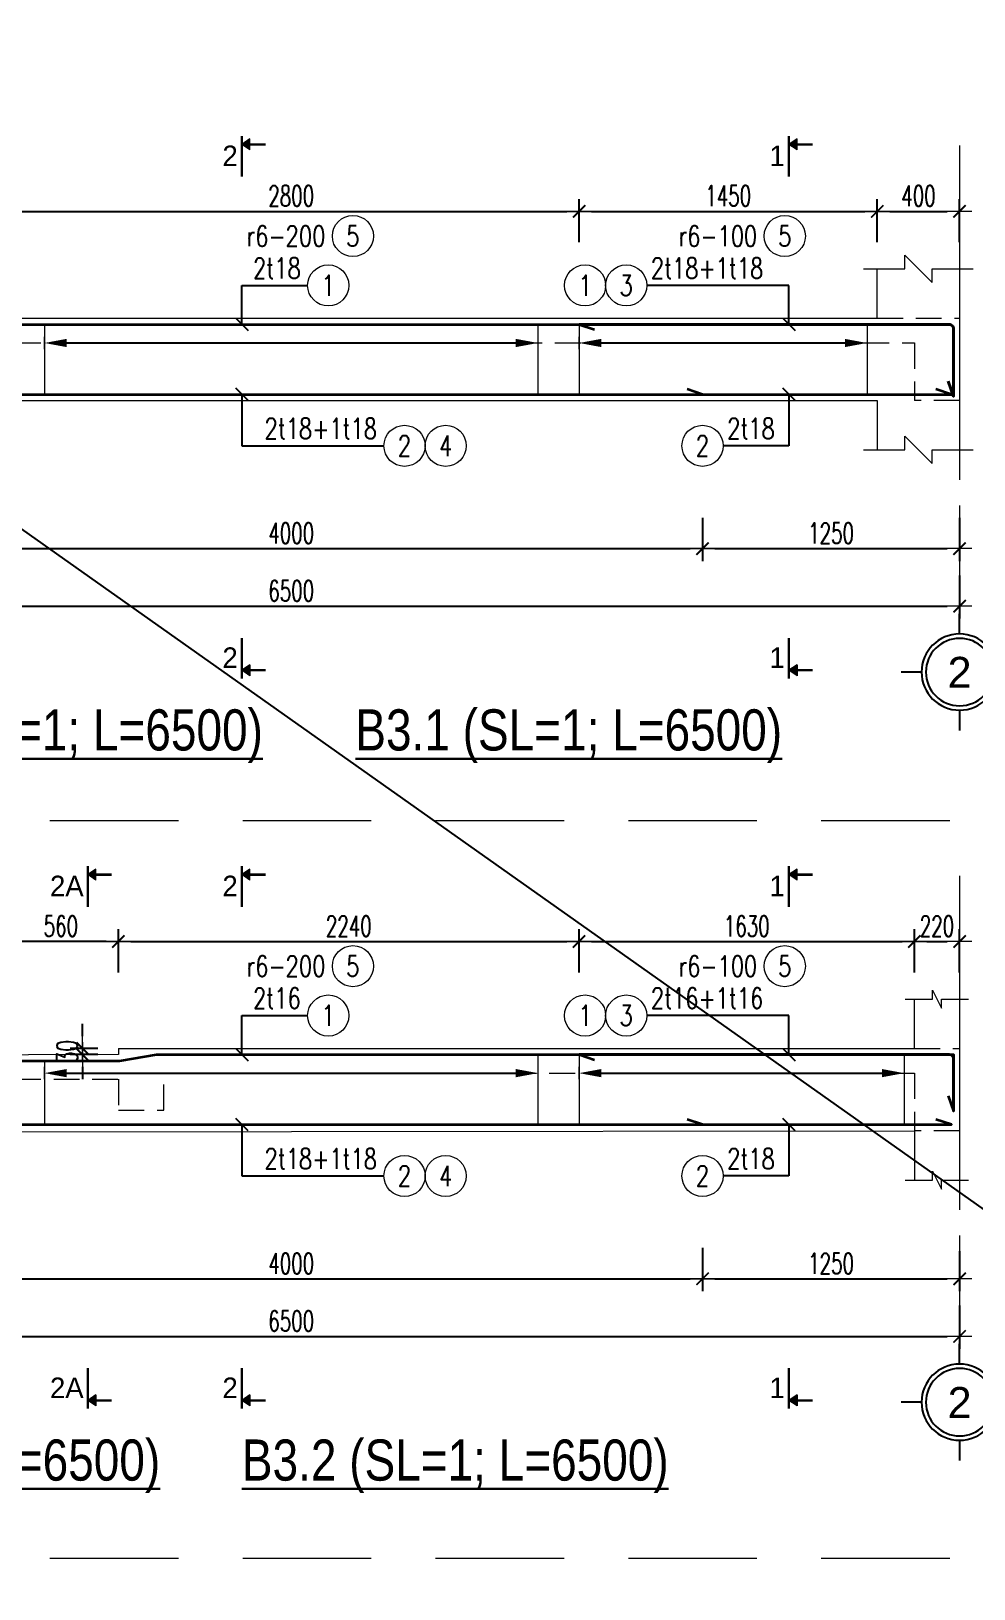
# Model space of a CAD drawing. Header units: millimetres. Extents: x -529861 to -223882, y -171969 to 61504.
# Drawn here: x -469124 to -464540, y -89836 to -82263 of the extents above; entities that cross this region are included whole.
import ezdxf
from ezdxf.enums import TextEntityAlignment as Align

# ---------------------------------------------------------------- set-up
doc = ezdxf.new("R2010")
doc.units = ezdxf.units.MM
doc.header["$LTSCALE"] = 5000
doc.linetypes.add('CENTER', pattern=[2, 1.25, -0.25, 0.25, -0.25])
doc.linetypes.add('HIDDEN', pattern=[0.375, 0.25, -0.125])
doc.layers.get('Defpoints').update_dxf_attribs({"color": 143})
for name, color, linetype, lineweight in [('dim', 8, 'Continuous', 18), ('kata_dim', 8, 'Continuous', 15), ('kata_grid', 8, 'CENTER', 5), ('kata_net khuat', 9, 'HIDDEN', 5), ('kata_net manh', 8, 'Continuous', 5), ('kata_net thay', 4, 'Continuous', 20), ('kata_text', 7, 'Continuous', 30), ('kata_thep chu', 1, 'Continuous', 35), ('kata_thep dai', 220, 'Continuous', 20)]:
    doc.layers.add(name, color=color, linetype=linetype, lineweight=lineweight)
doc.layers.add('KCS_Plotter', color=11, linetype='Continuous', plot=False)
doc.layers.add('text', color=255, linetype='Continuous')
doc.styles.add('AVANH', font='')
doc.styles.add('General text 1', font='')
doc.styles.add('kata_text', font='arial.ttf', dxfattribs={"width": 0.8})
doc.styles.add('vnsimpli', font='vnsimli.shx', dxfattribs={"width": 0.65})
doc.styles.get('AVANH').set_extended_font_data('.VnArialH')
doc.styles.get('General text 1').set_extended_font_data('.VnAvantH')
doc.dimstyles.new('kata_dim_40', dxfattribs={"dimscale": 40, "dimtxt": 2.5, "dimasz": 1.5, "dimexe": 1.5, "dimexo": 2.5, "dimtad": 1, "dimdec": 0, "dimzin": 0, "dimdsep": 46, "dimtxsty": 'vnsimpli', "dimblk": 'kata_block_ArchTick', "dimcen": 0.09, "dimdle": 1.2, "dimclrd": 8, "dimclre": 8, "dimclrt": 3, "dimadec": 0, "dimazin": 0, "dimtfac": 1, "dimtdec": 0, "dimtix": 1, "dimtofl": 0, "dimtmove": 0, "dimatfit": 3, "dimfxl": 3.75, "dimfxlon": 1, "dimtolj": 1, "dimtzin": 0, "dimarcsym": 0})
doc.dimstyles.new('kata_rai_thep', dxfattribs={"dimtxt": 2, "dimasz": 1, "dimexe": 0, "dimexo": 0, "dimtad": 1, "dimdec": 0, "dimzin": 12, "dimdsep": 46, "dimtxsty": 'kata_text', "dimblk": 'kata_block_RUNTIC', "dimcen": 0, "dimse1": 1, "dimse2": 1, "dimclrd": 6, "dimclre": 6, "dimclrt": 7, "dimadec": 0, "dimazin": 3, "dimtfac": 1, "dimtdec": 0, "dimtmove": 2, "dimatfit": 3, "dimldrblk": 'kata_block_LEADERTIC', "dimfxl": 1, "dimtolj": 1, "dimtzin": 0, "dimlwd": -1, "dimlwe": -1, "dimarcsym": 0})

# ---------------------------------------------------------------- blocks, each defined once
blk = doc.blocks.new('kata_block_TD')
at = {"color": 6, "linetype": 'ByBlock', "lineweight": -2, "style": 'kata_text', "width": 0.8}
blk.add_attdef('SECTDET2', text='', height=5, dxfattribs=at).set_placement((0, 7.97), align=Align.CENTER)
at = {"color": 0, "linetype": 'ByBlock', "lineweight": -2, "style": 'kata_text', "width": 0.8}
blk.add_attdef('SECTDET1', text='', height=5, dxfattribs=at).set_placement((0, 1.47), align=Align.CENTER)
blk = doc.blocks.new('kata_block_ArchTick')
at = {"color": 8}
blk.add_line((1, 0), (-1, 0), dxfattribs=at)
at = {"color": 8, "const_width": 0.15}
blk.add_lwpolyline([(-0.5, -0.5), (0.5, 0.5)], dxfattribs=at)
blk = doc.blocks.new('*D72')
at = {"layer": 'Defpoints', "color": 0, "linetype": 'ByBlock', "ltscale": 1500, "transparency": 16777216}
for p in [(-464609.5, -83138.9), (-465009.5, -83658.9), (-464609.5, -83658.9)]:
    blk.add_point(p, dxfattribs=at)
at = {"layer": 'kata_dim', "color": 8, "linetype": 'ByBlock', "lineweight": -2, "ltscale": 1500, "transparency": 16777216}
for p, q in [((-465009.5, -83288.9), (-465009.5, -83078.9)), ((-464609.5, -83288.9), (-464609.5, -83078.9)), ((-464949.5, -83138.9), (-464669.5, -83138.9))]:
    blk.add_line(p, q, dxfattribs=at)
at = {"layer": 'kata_dim', "color": 8, "linetype": 'ByBlock', "lineweight": -2, "ltscale": 1500, "transparency": 16777216, "xscale": 60, "yscale": 60, "zscale": 60, "rotation": 180}
blk.add_blockref('kata_block_ArchTick', (-465009.5, -83138.9), dxfattribs=at)
at = {"layer": 'kata_dim', "color": 8, "linetype": 'ByBlock', "lineweight": -2, "ltscale": 1500, "transparency": 16777216, "xscale": 60, "yscale": 60, "zscale": 60}
blk.add_blockref('kata_block_ArchTick', (-464609.5, -83138.9), dxfattribs=at)
at = {"layer": 'kata_dim', "color": 3, "linetype": 'ByBlock', "ltscale": 1500, "transparency": 16777216, "insert": (-464809.5, -83063.9), "char_height": 100, "attachment_point": 5, "style": 'vnsimpli'}
blk.add_mtext('\\A1;400', dxfattribs=at)
blk = doc.blocks.new('*D74')
at = {"layer": 'Defpoints', "color": 0, "linetype": 'ByBlock', "ltscale": 1500, "transparency": 16777216}
for p in [(-466459.5, -83138.9), (-469259.5, -83658.9), (-466459.5, -83658.9)]:
    blk.add_point(p, dxfattribs=at)
at = {"layer": 'kata_dim', "color": 8, "linetype": 'ByBlock', "lineweight": -2, "ltscale": 1500, "transparency": 16777216}
for p, q in [((-469259.5, -83288.9), (-469259.5, -83078.9)), ((-466459.5, -83288.9), (-466459.5, -83078.9)), ((-469199.5, -83138.9), (-466519.5, -83138.9))]:
    blk.add_line(p, q, dxfattribs=at)
at = {"layer": 'kata_dim', "color": 8, "linetype": 'ByBlock', "lineweight": -2, "ltscale": 1500, "transparency": 16777216, "xscale": 60, "yscale": 60, "zscale": 60, "rotation": 180}
blk.add_blockref('kata_block_ArchTick', (-469259.5, -83138.9), dxfattribs=at)
at = {"layer": 'kata_dim', "color": 8, "linetype": 'ByBlock', "lineweight": -2, "ltscale": 1500, "transparency": 16777216, "xscale": 60, "yscale": 60, "zscale": 60}
blk.add_blockref('kata_block_ArchTick', (-466459.5, -83138.9), dxfattribs=at)
at = {"layer": 'kata_dim', "color": 3, "linetype": 'ByBlock', "ltscale": 1500, "transparency": 16777216, "insert": (-467859.5, -83063.9), "char_height": 100, "attachment_point": 5, "style": 'vnsimpli'}
blk.add_mtext('\\A1;2800', dxfattribs=at)
blk = doc.blocks.new('*D75')
at = {"layer": 'Defpoints', "color": 0, "linetype": 'ByBlock', "ltscale": 1500, "transparency": 16777216}
for p in [(-465009.5, -83138.9), (-466459.5, -83658.9), (-465009.5, -83658.9)]:
    blk.add_point(p, dxfattribs=at)
at = {"layer": 'kata_dim', "color": 8, "linetype": 'ByBlock', "lineweight": -2, "ltscale": 1500, "transparency": 16777216}
for p, q in [((-466459.5, -83288.9), (-466459.5, -83078.9)), ((-465009.5, -83288.9), (-465009.5, -83078.9)), ((-466399.5, -83138.9), (-465069.5, -83138.9))]:
    blk.add_line(p, q, dxfattribs=at)
at = {"layer": 'kata_dim', "color": 8, "linetype": 'ByBlock', "lineweight": -2, "ltscale": 1500, "transparency": 16777216, "xscale": 60, "yscale": 60, "zscale": 60, "rotation": 180}
blk.add_blockref('kata_block_ArchTick', (-466459.5, -83138.9), dxfattribs=at)
at = {"layer": 'kata_dim', "color": 8, "linetype": 'ByBlock', "lineweight": -2, "ltscale": 1500, "transparency": 16777216, "xscale": 60, "yscale": 60, "zscale": 60}
blk.add_blockref('kata_block_ArchTick', (-465009.5, -83138.9), dxfattribs=at)
at = {"layer": 'kata_dim', "color": 3, "linetype": 'ByBlock', "ltscale": 1500, "transparency": 16777216, "insert": (-465734.5, -83063.9), "char_height": 100, "attachment_point": 5, "style": 'vnsimpli'}
blk.add_mtext('\\A1;1450', dxfattribs=at)
blk = doc.blocks.new('*D77')
at = {"layer": 'Defpoints', "color": 0, "linetype": 'ByBlock', "ltscale": 1500, "transparency": 16777216}
for p in [(-471109.5, -84058.9), (-464609.5, -84058.9), (-464609.5, -85058.9)]:
    blk.add_point(p, dxfattribs=at)
at = {"layer": 'kata_dim', "color": 8, "linetype": 'ByBlock', "lineweight": -2, "ltscale": 1500, "transparency": 16777216}
for p, q in [((-471109.5, -84908.9), (-471109.5, -85118.9)), ((-464609.5, -84908.9), (-464609.5, -85118.9)), ((-471049.5, -85058.9), (-464669.5, -85058.9))]:
    blk.add_line(p, q, dxfattribs=at)
at = {"layer": 'kata_dim', "color": 8, "linetype": 'ByBlock', "lineweight": -2, "ltscale": 1500, "transparency": 16777216, "xscale": 60, "yscale": 60, "zscale": 60, "rotation": 180}
blk.add_blockref('kata_block_ArchTick', (-471109.5, -85058.9), dxfattribs=at)
at = {"layer": 'kata_dim', "color": 8, "linetype": 'ByBlock', "lineweight": -2, "ltscale": 1500, "transparency": 16777216, "xscale": 60, "yscale": 60, "zscale": 60}
blk.add_blockref('kata_block_ArchTick', (-464609.5, -85058.9), dxfattribs=at)
at = {"layer": 'kata_dim', "color": 3, "linetype": 'ByBlock', "ltscale": 1500, "transparency": 16777216, "insert": (-467859.5, -84983.9), "char_height": 100, "attachment_point": 5, "style": 'vnsimpli'}
blk.add_mtext('\\A1;6500', dxfattribs=at)
blk = doc.blocks.new('*D79')
at = {"layer": 'Defpoints', "color": 0, "linetype": 'ByBlock', "ltscale": 1500, "transparency": 16777216}
for p in [(-469859.5, -84058.9), (-465859.5, -84058.9), (-465859.5, -84778.9)]:
    blk.add_point(p, dxfattribs=at)
at = {"layer": 'kata_dim', "color": 8, "linetype": 'ByBlock', "lineweight": -2, "ltscale": 1500, "transparency": 16777216}
for p, q in [((-469859.5, -84628.9), (-469859.5, -84838.9)), ((-465859.5, -84628.9), (-465859.5, -84838.9)), ((-469799.5, -84778.9), (-465919.5, -84778.9))]:
    blk.add_line(p, q, dxfattribs=at)
at = {"layer": 'kata_dim', "color": 8, "linetype": 'ByBlock', "lineweight": -2, "ltscale": 1500, "transparency": 16777216, "xscale": 60, "yscale": 60, "zscale": 60, "rotation": 180}
blk.add_blockref('kata_block_ArchTick', (-469859.5, -84778.9), dxfattribs=at)
at = {"layer": 'kata_dim', "color": 8, "linetype": 'ByBlock', "lineweight": -2, "ltscale": 1500, "transparency": 16777216, "xscale": 60, "yscale": 60, "zscale": 60}
blk.add_blockref('kata_block_ArchTick', (-465859.5, -84778.9), dxfattribs=at)
at = {"layer": 'kata_dim', "color": 3, "linetype": 'ByBlock', "ltscale": 1500, "transparency": 16777216, "insert": (-467859.5, -84703.9), "char_height": 100, "attachment_point": 5, "style": 'vnsimpli'}
blk.add_mtext('\\A1;4000', dxfattribs=at)
blk = doc.blocks.new('*D80')
at = {"layer": 'Defpoints', "color": 0, "linetype": 'ByBlock', "ltscale": 1500, "transparency": 16777216}
for p in [(-465859.5, -84058.9), (-464609.5, -84125.1), (-464609.5, -84778.9)]:
    blk.add_point(p, dxfattribs=at)
at = {"layer": 'kata_dim', "color": 8, "linetype": 'ByBlock', "lineweight": -2, "ltscale": 1500, "transparency": 16777216}
for p, q in [((-465859.5, -84628.9), (-465859.5, -84838.9)), ((-464609.5, -84628.9), (-464609.5, -84838.9)), ((-465799.5, -84778.9), (-464669.5, -84778.9))]:
    blk.add_line(p, q, dxfattribs=at)
at = {"layer": 'kata_dim', "color": 8, "linetype": 'ByBlock', "lineweight": -2, "ltscale": 1500, "transparency": 16777216, "xscale": 60, "yscale": 60, "zscale": 60, "rotation": 180}
blk.add_blockref('kata_block_ArchTick', (-465859.5, -84778.9), dxfattribs=at)
at = {"layer": 'kata_dim', "color": 8, "linetype": 'ByBlock', "lineweight": -2, "ltscale": 1500, "transparency": 16777216, "xscale": 60, "yscale": 60, "zscale": 60}
blk.add_blockref('kata_block_ArchTick', (-464609.5, -84778.9), dxfattribs=at)
at = {"layer": 'kata_dim', "color": 3, "linetype": 'ByBlock', "ltscale": 1500, "transparency": 16777216, "insert": (-465234.5, -84703.9), "char_height": 100, "attachment_point": 5, "style": 'vnsimpli'}
blk.add_mtext('\\A1;1250', dxfattribs=at)
blk = doc.blocks.new('kata_block_GRID')
at = {"layer": 'dim', "color": 250, "linetype": 'Continuous', "lineweight": -3}
for p, q in [((0, 4.62), (0, 7.08)), ((-4.63, 0), (-7.09, 0)), ((4.63, 0), (7.09, 0)), ((0, -4.63), (0, -7.09))]:
    blk.add_line(p, q, dxfattribs=at)
at = {"layer": 'dim', "color": 250, "linetype": 'Continuous', "lineweight": -3, "extrusion": (0, 0, -1)}
blk.add_ellipse((0, 0), major_axis=(-4.63, 0), ratio=1, start_param=3.141414, end_param=9.424599, dxfattribs=at)
at = {"layer": 'dim', "color": 9, "linetype": 'Continuous', "lineweight": -3, "extrusion": (0, 0, -1)}
blk.add_ellipse((0, 0), major_axis=(-4.1, 0), ratio=1, start_param=3.140844, end_param=9.424029, dxfattribs=at)
at = {"layer": 'text', "color": 33, "style": 'AVANH'}
blk.add_attdef('GRID', text='', height=3.75, dxfattribs=at).set_placement((0, 0), align=Align.MIDDLE)
blk = doc.blocks.new('kata_block_RUNTIC')
at = {"layer": 'kata_dim', "color": 6}
blk.add_line((0, 0.75), (0, -0.75), dxfattribs=at)
blk.add_lwpolyline([(0, 0, 0, 1, 0), (-2.7, 0, 1, 1, 0)], format="xyseb", dxfattribs=at)
blk = doc.blocks.new('*D82')
at = {"layer": 'Defpoints', "color": 6, "linetype": 'ByBlock', "ltscale": 1500, "transparency": 16777216}
blk.add_line((-469019.5, -83778.9), (-466699.5, -83778.9), dxfattribs=at)
at = {"layer": 'Defpoints', "color": 0, "linetype": 'ByBlock', "ltscale": 1500, "transparency": 16777216}
for p in [(-469059.5, -83778.9), (-466659.5, -83778.9), (-466659.5, -83778.9)]:
    blk.add_point(p, dxfattribs=at)
at = {"layer": 'Defpoints', "color": 6, "linetype": 'ByBlock', "ltscale": 1500, "transparency": 16777216, "xscale": 40, "yscale": 40, "zscale": 40, "rotation": 180}
blk.add_blockref('kata_block_RUNTIC', (-469059.5, -83778.9), dxfattribs=at)
at = {"layer": 'Defpoints', "color": 6, "linetype": 'ByBlock', "ltscale": 1500, "transparency": 16777216, "xscale": 40, "yscale": 40, "zscale": 40}
blk.add_blockref('kata_block_RUNTIC', (-466659.5, -83778.9), dxfattribs=at)
blk = doc.blocks.new('kata_block_LEADERTIC')
at = {"layer": 'kata_dim', "color": 6}
blk.add_lwpolyline([(0, 0, 0, 1, 0), (-2.7, 0, 1, 1, 0)], format="xyseb", dxfattribs=at)
blk = doc.blocks.new('*D83')
at = {"layer": 'Defpoints', "color": 6, "linetype": 'ByBlock', "ltscale": 1500, "transparency": 16777216}
blk.add_line((-466419.5, -83778.9), (-465099.5, -83778.9), dxfattribs=at)
at = {"layer": 'Defpoints', "color": 0, "linetype": 'ByBlock', "ltscale": 1500, "transparency": 16777216}
for p in [(-466459.5, -83778.9), (-465059.5, -83778.9), (-465059.5, -83778.9)]:
    blk.add_point(p, dxfattribs=at)
at = {"layer": 'Defpoints', "color": 6, "linetype": 'ByBlock', "ltscale": 1500, "transparency": 16777216, "xscale": 40, "yscale": 40, "zscale": 40, "rotation": 180}
blk.add_blockref('kata_block_RUNTIC', (-466459.5, -83778.9), dxfattribs=at)
at = {"layer": 'Defpoints', "color": 6, "linetype": 'ByBlock', "ltscale": 1500, "transparency": 16777216, "xscale": 40, "yscale": 40, "zscale": 40}
blk.add_blockref('kata_block_RUNTIC', (-465059.5, -83778.9), dxfattribs=at)
blk = doc.blocks.new('*U54')
blk.add_circle((2.5, 0), 2.5)
at = {"layer": 'kata_text', "color": 3, "style": 'vnsimpli', "width": 0.75}
blk.add_attdef('DK2', text='', height=2.5, dxfattribs=at).set_placement((-0.85, 0.85), align=Align.RIGHT)
at = {"layer": 'kata_text', "color": 7, "style": 'vnsimpli', "width": 0.75}
blk.add_attdef('SH3', text='', height=2.5, dxfattribs=at).set_placement((2.5, 0), align=Align.MIDDLE)
blk = doc.blocks.new('*U84')
for centre in [(2.5, 0), (7.5, 0)]:
    blk.add_circle(centre, 2.5)
at = {"layer": 'kata_text', "color": 3, "style": 'vnsimpli', "width": 0.75}
blk.add_attdef('DK2', text='', height=2.5, dxfattribs=at).set_placement((-0.85, 0.85), align=Align.RIGHT)
at = {"layer": 'kata_text', "color": 7, "style": 'vnsimpli', "width": 0.75}
for tag, p in [('SH3', (2.5, 0)), ('SH4', (7.5, 0))]:
    blk.add_attdef(tag, text='', height=2.5, dxfattribs=at).set_placement(p, align=Align.MIDDLE)
blk = doc.blocks.new('*U87')
blk.add_circle((2.5, 0), 2.5)
at = {"layer": 'kata_text', "color": 3, "style": 'vnsimpli', "width": 0.75}
blk.add_attdef('DKKC2', text='', height=2.5, dxfattribs=at).set_placement((-0.85, -1.25), align=Align.RIGHT)
at = {"layer": 'kata_text', "color": 7, "style": 'vnsimpli', "width": 0.75}
blk.add_attdef('SH3', text='', height=2.5, dxfattribs=at).set_placement((2.5, 0), align=Align.MIDDLE)
blk = doc.blocks.new('kata_block_SECBAL')
blk.add_hatch(color=2).paths.add_polyline_path([(0.99, 3.81), (0, 3.13), (0.99, 2.46)])
at = {"color": 2}
for p, q in [((0.99, 3.81), (0, 3.13)), ((0.99, 2.46), (0.99, 3.81)), ((0.99, 2.46), (0, 3.13))]:
    blk.add_line(p, q, dxfattribs=at)
at = {"color": 2, "const_width": 0.3}
for points in [[(0, -0.8), (0, 4.16)], [(0.99, 3.13), (2.89, 3.13)]]:
    blk.add_lwpolyline(points, dxfattribs=at)
at = {"color": 2, "linetype": 'ByBlock', "lineweight": -2, "style": 'General text 1'}
blk.add_attdef('DETAIL', text='', height=2.5, dxfattribs=at).set_placement((-0.5, 1.75), align=Align.MIDDLE_RIGHT)
blk = doc.blocks.new('*U88')
blk.add_hatch(color=2).paths.add_polyline_path([(0.99, -0.45), (0, 0.22), (0.99, 0.9)])
at = {"color": 2}
for p, q in [((0.99, 0.9), (0, 0.22)), ((0.99, -0.45), (0, 0.22)), ((0.99, 0.9), (0.99, -0.45))]:
    blk.add_line(p, q, dxfattribs=at)
at = {"color": 2, "const_width": 0.3}
for points in [[(0, 4.16), (0, -0.8)], [(0.99, 0.22), (2.89, 0.22)]]:
    blk.add_lwpolyline(points, dxfattribs=at)
at = {"color": 2, "linetype": 'ByBlock', "lineweight": -2, "style": 'General text 1'}
blk.add_attdef('DETAIL', text='', height=2.5, dxfattribs=at).set_placement((-0.5, 1.75), align=Align.MIDDLE_RIGHT)
blk = doc.blocks.new('*U66')
for centre in [(-7.5, 0), (-2.5, 0)]:
    blk.add_circle(centre, 2.5)
at = {"layer": 'kata_text', "color": 3, "style": 'vnsimpli', "width": 0.75}
blk.add_attdef('DK1', (0.5, 0.85), '', height=2.5, dxfattribs=at)
at = {"layer": 'kata_text', "color": 7, "style": 'vnsimpli', "width": 0.75}
for tag, p in [('SH1', (-7.5, 0)), ('SH2', (-2.5, 0))]:
    blk.add_attdef(tag, text='', height=2.5, dxfattribs=at).set_placement(p, align=Align.MIDDLE)
blk = doc.blocks.new('*U68')
blk.add_circle((-2.5, 0), 2.5)
at = {"layer": 'kata_text', "color": 3, "style": 'vnsimpli', "width": 0.75}
blk.add_attdef('DK1', (0.5, 0.85), '', height=2.5, dxfattribs=at)
at = {"layer": 'kata_text', "color": 7, "style": 'vnsimpli', "width": 0.75}
blk.add_attdef('SH2', text='', height=2.5, dxfattribs=at).set_placement((-2.5, 0), align=Align.MIDDLE)
blk = doc.blocks.new('*D92')
at = {"layer": 'Defpoints', "color": 0, "linetype": 'ByBlock', "ltscale": 1500, "transparency": 16777216}
for p in [(-464609.5, -86688.9), (-464829.5, -87208.9), (-464609.5, -87208.9)]:
    blk.add_point(p, dxfattribs=at)
at = {"layer": 'kata_dim', "color": 8, "linetype": 'ByBlock', "lineweight": -2, "ltscale": 1500, "transparency": 16777216}
for p, q in [((-464829.5, -86838.9), (-464829.5, -86628.9)), ((-464609.5, -86838.9), (-464609.5, -86628.9)), ((-464769.5, -86688.9), (-464669.5, -86688.9))]:
    blk.add_line(p, q, dxfattribs=at)
at = {"layer": 'kata_dim', "color": 8, "linetype": 'ByBlock', "lineweight": -2, "ltscale": 1500, "transparency": 16777216, "xscale": 60, "yscale": 60, "zscale": 60, "rotation": 180}
blk.add_blockref('kata_block_ArchTick', (-464829.5, -86688.9), dxfattribs=at)
at = {"layer": 'kata_dim', "color": 8, "linetype": 'ByBlock', "lineweight": -2, "ltscale": 1500, "transparency": 16777216, "xscale": 60, "yscale": 60, "zscale": 60}
blk.add_blockref('kata_block_ArchTick', (-464609.5, -86688.9), dxfattribs=at)
at = {"layer": 'kata_dim', "color": 3, "linetype": 'ByBlock', "ltscale": 1500, "transparency": 16777216, "insert": (-464719.5, -86613.9), "char_height": 100, "attachment_point": 5, "style": 'vnsimpli'}
blk.add_mtext('\\A1;220', dxfattribs=at)
blk = doc.blocks.new('*D94')
at = {"layer": 'Defpoints', "color": 0, "linetype": 'ByBlock', "ltscale": 1500, "transparency": 16777216}
for p in [(-466459.5, -86688.9), (-468699.5, -87208.9), (-466459.5, -87208.9)]:
    blk.add_point(p, dxfattribs=at)
at = {"layer": 'kata_dim', "color": 8, "linetype": 'ByBlock', "lineweight": -2, "ltscale": 1500, "transparency": 16777216}
for p, q in [((-468699.5, -86838.9), (-468699.5, -86628.9)), ((-466459.5, -86838.9), (-466459.5, -86628.9)), ((-468639.5, -86688.9), (-466519.5, -86688.9))]:
    blk.add_line(p, q, dxfattribs=at)
at = {"layer": 'kata_dim', "color": 8, "linetype": 'ByBlock', "lineweight": -2, "ltscale": 1500, "transparency": 16777216, "xscale": 60, "yscale": 60, "zscale": 60, "rotation": 180}
blk.add_blockref('kata_block_ArchTick', (-468699.5, -86688.9), dxfattribs=at)
at = {"layer": 'kata_dim', "color": 8, "linetype": 'ByBlock', "lineweight": -2, "ltscale": 1500, "transparency": 16777216, "xscale": 60, "yscale": 60, "zscale": 60}
blk.add_blockref('kata_block_ArchTick', (-466459.5, -86688.9), dxfattribs=at)
at = {"layer": 'kata_dim', "color": 3, "linetype": 'ByBlock', "ltscale": 1500, "transparency": 16777216, "insert": (-467579.5, -86613.9), "char_height": 100, "attachment_point": 5, "style": 'vnsimpli'}
blk.add_mtext('\\A1;2240', dxfattribs=at)
blk = doc.blocks.new('*D95')
at = {"layer": 'Defpoints', "color": 0, "linetype": 'ByBlock', "ltscale": 1500, "transparency": 16777216}
for p in [(-464829.5, -86688.9), (-466459.5, -87208.9), (-464829.5, -87208.9)]:
    blk.add_point(p, dxfattribs=at)
at = {"layer": 'kata_dim', "color": 8, "linetype": 'ByBlock', "lineweight": -2, "ltscale": 1500, "transparency": 16777216}
for p, q in [((-466459.5, -86838.9), (-466459.5, -86628.9)), ((-464829.5, -86838.9), (-464829.5, -86628.9)), ((-466399.5, -86688.9), (-464889.5, -86688.9))]:
    blk.add_line(p, q, dxfattribs=at)
at = {"layer": 'kata_dim', "color": 8, "linetype": 'ByBlock', "lineweight": -2, "ltscale": 1500, "transparency": 16777216, "xscale": 60, "yscale": 60, "zscale": 60, "rotation": 180}
blk.add_blockref('kata_block_ArchTick', (-466459.5, -86688.9), dxfattribs=at)
at = {"layer": 'kata_dim', "color": 8, "linetype": 'ByBlock', "lineweight": -2, "ltscale": 1500, "transparency": 16777216, "xscale": 60, "yscale": 60, "zscale": 60}
blk.add_blockref('kata_block_ArchTick', (-464829.5, -86688.9), dxfattribs=at)
at = {"layer": 'kata_dim', "color": 3, "linetype": 'ByBlock', "ltscale": 1500, "transparency": 16777216, "insert": (-465644.5, -86613.9), "char_height": 100, "attachment_point": 5, "style": 'vnsimpli'}
blk.add_mtext('\\A1;1630', dxfattribs=at)
blk = doc.blocks.new('*D96')
at = {"layer": 'Defpoints', "color": 0, "linetype": 'ByBlock', "ltscale": 1500, "transparency": 16777216}
for p in [(-464548.2, -87208.9), (-464548.2, -87608.9), (-464245.3, -87608.9)]:
    blk.add_point(p, dxfattribs=at)
at = {"layer": 'kata_dim', "color": 8, "linetype": 'ByBlock', "lineweight": -2, "ltscale": 1500, "transparency": 16777216}
for p, q in [((-464395.3, -87208.9), (-464185.3, -87208.9)), ((-464245.3, -87268.9), (-464245.3, -87548.9)), ((-464395.3, -87608.9), (-464185.3, -87608.9))]:
    blk.add_line(p, q, dxfattribs=at)
at = {"layer": 'kata_dim', "color": 8, "linetype": 'ByBlock', "lineweight": -2, "ltscale": 1500, "transparency": 16777216, "xscale": 60, "yscale": 60, "zscale": 60}
for p, rotation in [((-464245.3, -87208.9), 90), ((-464245.3, -87608.9), 270)]:
    blk.add_blockref('kata_block_ArchTick', p, dxfattribs=dict(at, rotation=rotation))
at = {"layer": 'kata_dim', "color": 3, "linetype": 'ByBlock', "ltscale": 1500, "transparency": 16777216, "insert": (-464320.3, -87408.9), "char_height": 100, "attachment_point": 5, "rotation": 90, "style": 'vnsimpli'}
blk.add_mtext('\\A1;400', dxfattribs=at)
blk = doc.blocks.new('*D97')
at = {"layer": 'Defpoints', "color": 0, "linetype": 'ByBlock', "ltscale": 1500, "transparency": 16777216}
for p in [(-471109.5, -87608.9), (-464609.5, -87608.9), (-464609.5, -88608.9)]:
    blk.add_point(p, dxfattribs=at)
at = {"layer": 'kata_dim', "color": 8, "linetype": 'ByBlock', "lineweight": -2, "ltscale": 1500, "transparency": 16777216}
for p, q in [((-471109.5, -88458.9), (-471109.5, -88668.9)), ((-464609.5, -88458.9), (-464609.5, -88668.9)), ((-471049.5, -88608.9), (-464669.5, -88608.9))]:
    blk.add_line(p, q, dxfattribs=at)
at = {"layer": 'kata_dim', "color": 8, "linetype": 'ByBlock', "lineweight": -2, "ltscale": 1500, "transparency": 16777216, "xscale": 60, "yscale": 60, "zscale": 60, "rotation": 180}
blk.add_blockref('kata_block_ArchTick', (-471109.5, -88608.9), dxfattribs=at)
at = {"layer": 'kata_dim', "color": 8, "linetype": 'ByBlock', "lineweight": -2, "ltscale": 1500, "transparency": 16777216, "xscale": 60, "yscale": 60, "zscale": 60}
blk.add_blockref('kata_block_ArchTick', (-464609.5, -88608.9), dxfattribs=at)
at = {"layer": 'kata_dim', "color": 3, "linetype": 'ByBlock', "ltscale": 1500, "transparency": 16777216, "insert": (-467859.5, -88533.9), "char_height": 100, "attachment_point": 5, "style": 'vnsimpli'}
blk.add_mtext('\\A1;6500', dxfattribs=at)
blk = doc.blocks.new('*D99')
at = {"layer": 'Defpoints', "color": 0, "linetype": 'ByBlock', "ltscale": 1500, "transparency": 16777216}
for p in [(-469859.5, -87608.9), (-465859.5, -87608.9), (-465859.5, -88328.9)]:
    blk.add_point(p, dxfattribs=at)
at = {"layer": 'kata_dim', "color": 8, "linetype": 'ByBlock', "lineweight": -2, "ltscale": 1500, "transparency": 16777216}
for p, q in [((-469859.5, -88178.9), (-469859.5, -88388.9)), ((-465859.5, -88178.9), (-465859.5, -88388.9)), ((-469799.5, -88328.9), (-465919.5, -88328.9))]:
    blk.add_line(p, q, dxfattribs=at)
at = {"layer": 'kata_dim', "color": 8, "linetype": 'ByBlock', "lineweight": -2, "ltscale": 1500, "transparency": 16777216, "xscale": 60, "yscale": 60, "zscale": 60, "rotation": 180}
blk.add_blockref('kata_block_ArchTick', (-469859.5, -88328.9), dxfattribs=at)
at = {"layer": 'kata_dim', "color": 8, "linetype": 'ByBlock', "lineweight": -2, "ltscale": 1500, "transparency": 16777216, "xscale": 60, "yscale": 60, "zscale": 60}
blk.add_blockref('kata_block_ArchTick', (-465859.5, -88328.9), dxfattribs=at)
at = {"layer": 'kata_dim', "color": 3, "linetype": 'ByBlock', "ltscale": 1500, "transparency": 16777216, "insert": (-467859.5, -88253.9), "char_height": 100, "attachment_point": 5, "style": 'vnsimpli'}
blk.add_mtext('\\A1;4000', dxfattribs=at)
blk = doc.blocks.new('*D100')
at = {"layer": 'Defpoints', "color": 0, "linetype": 'ByBlock', "ltscale": 1500, "transparency": 16777216}
for p in [(-465859.5, -87608.9), (-464609.5, -88094.6), (-464609.5, -88328.9)]:
    blk.add_point(p, dxfattribs=at)
at = {"layer": 'kata_dim', "color": 8, "linetype": 'ByBlock', "lineweight": -2, "ltscale": 1500, "transparency": 16777216}
for p, q in [((-465859.5, -88178.9), (-465859.5, -88388.9)), ((-464609.5, -88194.6), (-464609.5, -88388.9)), ((-465799.5, -88328.9), (-464669.5, -88328.9))]:
    blk.add_line(p, q, dxfattribs=at)
at = {"layer": 'kata_dim', "color": 8, "linetype": 'ByBlock', "lineweight": -2, "ltscale": 1500, "transparency": 16777216, "xscale": 60, "yscale": 60, "zscale": 60, "rotation": 180}
blk.add_blockref('kata_block_ArchTick', (-465859.5, -88328.9), dxfattribs=at)
at = {"layer": 'kata_dim', "color": 8, "linetype": 'ByBlock', "lineweight": -2, "ltscale": 1500, "transparency": 16777216, "xscale": 60, "yscale": 60, "zscale": 60}
blk.add_blockref('kata_block_ArchTick', (-464609.5, -88328.9), dxfattribs=at)
at = {"layer": 'kata_dim', "color": 3, "linetype": 'ByBlock', "ltscale": 1500, "transparency": 16777216, "insert": (-465234.5, -88253.9), "char_height": 100, "attachment_point": 5, "style": 'vnsimpli'}
blk.add_mtext('\\A1;1250', dxfattribs=at)
blk = doc.blocks.new('*D102')
at = {"layer": 'Defpoints', "color": 6, "linetype": 'ByBlock', "ltscale": 1500, "transparency": 16777216}
blk.add_line((-469019.5, -87328.9), (-466699.5, -87328.9), dxfattribs=at)
at = {"layer": 'Defpoints', "color": 0, "linetype": 'ByBlock', "ltscale": 1500, "transparency": 16777216}
for p in [(-469059.5, -87328.9), (-466659.5, -87328.9), (-466659.5, -87328.9)]:
    blk.add_point(p, dxfattribs=at)
at = {"layer": 'Defpoints', "color": 6, "linetype": 'ByBlock', "ltscale": 1500, "transparency": 16777216, "xscale": 40, "yscale": 40, "zscale": 40, "rotation": 180}
blk.add_blockref('kata_block_RUNTIC', (-469059.5, -87328.9), dxfattribs=at)
at = {"layer": 'Defpoints', "color": 6, "linetype": 'ByBlock', "ltscale": 1500, "transparency": 16777216, "xscale": 40, "yscale": 40, "zscale": 40}
blk.add_blockref('kata_block_RUNTIC', (-466659.5, -87328.9), dxfattribs=at)
blk = doc.blocks.new('*D103')
at = {"layer": 'Defpoints', "color": 6, "linetype": 'ByBlock', "ltscale": 1500, "transparency": 16777216}
blk.add_line((-466419.5, -87328.9), (-464919.5, -87328.9), dxfattribs=at)
at = {"layer": 'Defpoints', "color": 0, "linetype": 'ByBlock', "ltscale": 1500, "transparency": 16777216}
for p in [(-466459.5, -87328.9), (-464879.5, -87328.9), (-464879.5, -87328.9)]:
    blk.add_point(p, dxfattribs=at)
at = {"layer": 'Defpoints', "color": 6, "linetype": 'ByBlock', "ltscale": 1500, "transparency": 16777216, "xscale": 40, "yscale": 40, "zscale": 40, "rotation": 180}
blk.add_blockref('kata_block_RUNTIC', (-466459.5, -87328.9), dxfattribs=at)
at = {"layer": 'Defpoints', "color": 6, "linetype": 'ByBlock', "ltscale": 1500, "transparency": 16777216, "xscale": 40, "yscale": 40, "zscale": 40}
blk.add_blockref('kata_block_RUNTIC', (-464879.5, -87328.9), dxfattribs=at)
blk = doc.blocks.new('*D108')
at = {"layer": 'Defpoints', "color": 0, "linetype": 'ByBlock', "ltscale": 1500, "transparency": 16777216}
for p in [(-469259.5, -86688.9), (-469259.5, -86831.7), (-468699.5, -87208.9)]:
    blk.add_point(p, dxfattribs=at)
at = {"layer": 'kata_dim', "color": 8, "linetype": 'ByBlock', "lineweight": -2, "ltscale": 1500, "transparency": 16777216}
for p, q in [((-469259.5, -86731.7), (-469259.5, -86628.9)), ((-468699.5, -86838.9), (-468699.5, -86628.9)), ((-468759.5, -86688.9), (-469199.5, -86688.9))]:
    blk.add_line(p, q, dxfattribs=at)
at = {"layer": 'kata_dim', "color": 8, "linetype": 'ByBlock', "lineweight": -2, "ltscale": 1500, "transparency": 16777216, "xscale": 60, "yscale": 60, "zscale": 60, "rotation": 180}
blk.add_blockref('kata_block_ArchTick', (-469259.5, -86688.9), dxfattribs=at)
at = {"layer": 'kata_dim', "color": 8, "linetype": 'ByBlock', "lineweight": -2, "ltscale": 1500, "transparency": 16777216, "xscale": 60, "yscale": 60, "zscale": 60}
blk.add_blockref('kata_block_ArchTick', (-468699.5, -86688.9), dxfattribs=at)
at = {"layer": 'kata_dim', "color": 3, "linetype": 'ByBlock', "ltscale": 1500, "transparency": 16777216, "insert": (-468979.5, -86613.9), "char_height": 100, "attachment_point": 5, "style": 'vnsimpli'}
blk.add_mtext('\\A1;560', dxfattribs=at)
blk = doc.blocks.new('*D113')
at = {"layer": 'Defpoints', "color": 0, "linetype": 'ByBlock', "ltscale": 1500, "transparency": 16777216}
for p in [(-468873.9, -87238.9), (-468699.5, -87208.9), (-468699.5, -87238.9)]:
    blk.add_point(p, dxfattribs=at)
at = {"layer": 'kata_dim', "color": 8, "linetype": 'ByBlock', "lineweight": -2, "ltscale": 1500, "transparency": 16777216}
for p, q in [((-468873.9, -87148.9), (-468873.9, -87088.9)), ((-468799.5, -87208.9), (-468933.9, -87208.9)), ((-468799.5, -87238.9), (-468933.9, -87238.9)), ((-468873.9, -87298.9), (-468873.9, -87358.9))]:
    blk.add_line(p, q, dxfattribs=at)
at = {"layer": 'kata_dim', "color": 8, "linetype": 'ByBlock', "lineweight": -2, "ltscale": 1500, "transparency": 16777216, "xscale": 60, "yscale": 60, "zscale": 60}
for p, rotation in [((-468873.9, -87208.9), 270), ((-468873.9, -87238.9), 90)]:
    blk.add_blockref('kata_block_ArchTick', p, dxfattribs=dict(at, rotation=rotation))
at = {"layer": 'kata_dim', "color": 3, "linetype": 'ByBlock', "ltscale": 1500, "transparency": 16777216, "insert": (-468948.9, -87223.9), "char_height": 100, "attachment_point": 5, "rotation": 90, "style": 'vnsimpli'}
blk.add_mtext('\\A1;30', dxfattribs=at)

msp = doc.modelspace()

# ---------------------------------------------------------------- linework, layer by layer
at = {"layer": 'kata_dim', "linetype": 'ByBlock', "ltscale": 1500}
for points in [[(-465076.19, -83418.93), (-464876.19, -83418.93), (-464876.19, -83352.27), (-464742.85, -83485.6), (-464742.85, -83418.93), (-464542.85, -83418.93)], [(-465076.19, -84298.93), (-464876.19, -84298.93), (-464876.19, -84232.27), (-464742.85, -84365.6), (-464742.85, -84298.93), (-464542.85, -84298.93)], [(-464873.52, -86968.88), (-464741.52, -86968.88), (-464741.52, -86924.88), (-464697.52, -87012.88), (-464697.52, -86968.88), (-464565.52, -86968.88)], [(-464873.52, -87848.88), (-464741.52, -87848.88), (-464741.52, -87804.88), (-464697.52, -87892.88), (-464697.52, -87848.88), (-464565.52, -87848.88)]]:
    msp.add_lwpolyline(points, dxfattribs=at)
at = {"layer": 'kata_grid', "ltscale": 0.1}
for p, q in [((-464609.52, -82818.93), (-464609.52, -85098.93)), ((-464609.52, -86368.88), (-464609.52, -88648.88))]:
    msp.add_line(p, q, dxfattribs=at)
at = {"layer": 'kata_net khuat', "ltscale": 0.1}
for p, q in [((-465009.52, -83658.93), (-464609.52, -83658.93)), ((-464609.52, -84058.93), (-464829.52, -84058.93)), ((-464829.52, -87208.88), (-464609.52, -87208.88)), ((-464609.52, -87608.88), (-464829.52, -87608.88))]:
    msp.add_line(p, q, dxfattribs=at)
at = {"layer": 'kata_net khuat', "ltscale": 0.5}
for p, q in [((-471845.1, -86100.27), (-454582.6, -86100.27)), ((-471845.1, -89687.77), (-454582.6, -89687.77))]:
    msp.add_line(p, q, dxfattribs=at)
at = {"layer": 'kata_net khuat', "ltscale": 0.1}
for points in [[(-470889.52, -84058.93), (-470889.52, -83778.93), (-464829.52, -83778.93), (-464829.52, -84058.93)], [(-470889.52, -87608.88), (-470889.52, -87358.88), (-468699.52, -87358.88), (-468699.52, -87508.88), (-468479.52, -87508.88), (-468479.52, -87328.88)], [(-468479.52, -87328.88), (-464829.52, -87328.88), (-464829.52, -87608.88)]]:
    msp.add_lwpolyline(points, dxfattribs=at)
at = {"layer": 'kata_net thay', "linetype": 'ByBlock', "ltscale": 1500}
for p, q in [((-464829.52, -87208.88), (-464829.52, -86968.88)), ((-468699.52, -87208.88), (-464829.52, -87208.88))]:
    msp.add_line(p, q, dxfattribs=at)
for points in [[(-470709.52, -83418.93), (-470709.52, -83658.93), (-465009.52, -83658.93), (-465009.52, -83418.93)], [(-464609.52, -83418.93), (-464609.52, -83658.93), (-464609.52, -83658.93), (-464609.52, -84058.93), (-464609.52, -84058.93), (-464609.52, -84298.93)], [(-470709.52, -84298.93), (-470709.52, -84058.93), (-465009.52, -84058.93), (-465009.52, -84298.93)], [(-468699.52, -87208.88), (-468699.52, -87238.88), (-470889.38, -87246.07), (-470889.38, -86976.07)], [(-464609.52, -86968.88), (-464609.52, -87208.88), (-464609.52, -87208.88), (-464609.52, -87608.88), (-464609.52, -87608.88), (-464609.52, -87848.88)], [(-470889.38, -87856.07), (-470889.38, -87616.07), (-464829.52, -87608.88), (-464829.52, -87848.88)]]:
    msp.add_lwpolyline(points, dxfattribs=at)
at = {"layer": 'kata_thep chu', "linetype": 'ByBlock', "ltscale": 1500}
for points in [[(-471054.52, -83963.93), (-471079.52, -84038.93), (-471079.52, -83708.93, -0.4142136), (-471059.52, -83688.93), (-464659.52, -83688.93, -0.4142136), (-464639.52, -83708.93), (-464639.52, -84038.93), (-464664.52, -83963.93)], [(-464664.52, -83963.93), (-464639.52, -84038.93), (-464639.52, -83708.93, 0.4142136), (-464659.52, -83688.93), (-466459.52, -83688.93), (-466384.52, -83713.93)], [(-464664.52, -87438.88), (-464639.52, -87513.88), (-464639.52, -87258.88, 0.4142136), (-464659.52, -87238.88), (-466459.52, -87238.88), (-466384.52, -87263.88)]]:
    msp.add_lwpolyline(points, format="xyb", dxfattribs=at)
for points in [[(-470994.52, -84003.93), (-471069.52, -84028.93), (-464649.52, -84028.93), (-464724.52, -84003.93)], [(-469784.52, -84003.93), (-469859.52, -84028.93), (-465859.52, -84028.93), (-465934.52, -84003.93)], [(-471079.52, -87543.88), (-471079.52, -87268.88), (-471079.52, -87268.88), (-468695, -87268.88), (-468515, -87238.88), (-464639.52, -87238.88), (-464639.52, -87238.88), (-464639.52, -87513.88)], [(-470994.52, -87553.88), (-471069.52, -87578.88), (-464649.52, -87578.88), (-464724.52, -87553.88)], [(-469784.52, -87553.88), (-469859.52, -87578.88), (-465859.52, -87578.88), (-465934.52, -87553.88)]]:
    msp.add_lwpolyline(points, dxfattribs=at)
at = {"layer": 'kata_thep dai', "linetype": 'ByBlock', "ltscale": 30}
for p, q in [((-469059.52, -83685.93), (-469059.52, -84031.93)), ((-466659.52, -83685.93), (-466659.52, -84031.93)), ((-466459.52, -83685.93), (-466459.52, -84031.93)), ((-465059.52, -83685.93), (-465059.52, -84031.93)), ((-466659.52, -87235.88), (-466659.52, -87581.88)), ((-466459.52, -87235.88), (-466459.52, -87581.88)), ((-464879.52, -87235.88), (-464879.52, -87581.88)), ((-469059.52, -87268.88), (-469059.52, -87581.88))]:
    msp.add_line(p, q, dxfattribs=at)
at = {"layer": 'KCS_Plotter', "linetype": 'ByBlock', "ltscale": 1500}
msp.add_line((-472595.1, -82262.77), (-451595.1, -97112.77), dxfattribs=at)

# ---------------------------------------------------------------- block references
at = {"layer": 'kata_dim', "color": 2, "linetype": 'ByBlock', "ltscale": 1500, "xscale": 40, "yscale": 40, "zscale": 40}
for name, p, values in [('kata_block_SECBAL', (-468099.52, -82938.93), {'DETAIL': '2'}), ('kata_block_SECBAL', (-465439.52, -82938.93), {'DETAIL': '1'}), ('*U88', (-468099.52, -85378.93), {'DETAIL': '2'}), ('*U88', (-465439.52, -85378.93), {'DETAIL': '1'}), ('kata_block_SECBAL', (-468848.77, -86488.88), {'DETAIL': '2a'}), ('kata_block_SECBAL', (-468099.52, -86488.88), {'DETAIL': '2'}), ('kata_block_SECBAL', (-465439.52, -86488.88), {'DETAIL': '1'}), ('*U88', (-468848.77, -88928.88), {'DETAIL': '2a'}), ('*U88', (-468099.52, -88928.88), {'DETAIL': '2'}), ('*U88', (-465439.52, -88928.88), {'DETAIL': '1'})]:
    msp.add_blockref(name, p, dxfattribs=at).add_auto_attribs(values)
at = {"layer": 'kata_dim', "linetype": 'ByBlock', "ltscale": 1500, "xscale": 40, "yscale": 40, "zscale": 40}
for p in [(-464609.52, -85378.93), (-464609.52, -88928.88)]:
    msp.add_blockref('kata_block_GRID', p, dxfattribs=at).add_auto_attribs({'GRID': '2'})
at = {"layer": 'kata_net manh', "linetype": 'ByBlock', "ltscale": 1500, "xscale": 40, "yscale": 40, "zscale": 40}
for name, p, values in [('*U87', (-467659.52, -83258.93), {'SH3': '5', 'DKKC2': 'r6-200'}), ('*U87', (-465559.52, -83258.93), {'SH3': '5', 'DKKC2': 'r6-100'}), ('*U54', (-467779.52, -83498.93), {'SH3': '1', 'DK2': '2t18'}), ('*U66', (-466130.52, -83498.93), {'SH1': '1', 'SH2': '3', 'DK1': '2t18+1t18'}), ('*U84', (-467408.52, -84278.93), {'SH4': '4', 'SH3': '2', 'DK2': '2t18+1t18'}), ('*U68', (-465759.52, -84278.93), {'SH2': '2', 'DK1': '2t18'}), ('*U87', (-467659.52, -86808.88), {'SH3': '5', 'DKKC2': 'r6-200'}), ('*U87', (-465559.52, -86808.88), {'SH3': '5', 'DKKC2': 'r6-100'}), ('*U54', (-467779.52, -87048.88), {'SH3': '1', 'DK2': '2t16'}), ('*U66', (-466130.52, -87048.88), {'SH1': '1', 'SH2': '3', 'DK1': '2t16+1t16'}), ('*U84', (-467408.52, -87828.88), {'SH4': '4', 'SH3': '2', 'DK2': '2t18+1t18'}), ('*U68', (-465759.52, -87828.88), {'SH2': '2', 'DK1': '2t18'})]:
    msp.add_blockref(name, p, dxfattribs=at).add_auto_attribs(values)
at = {"layer": 'kata_text', "linetype": 'ByBlock', "ltscale": 1500}
ref = msp.add_blockref('kata_block_TD', (-469034.66, -85818.93), dxfattribs=dict(at, xscale=40, yscale=40, zscale=40))
ref.add_attrib('SECTDET1', '%%uB2.1 (SL=1; L=6500)', dxfattribs={"layer": '0', "color": 0, "linetype": 'ByBlock', "lineweight": -2, "height": 200, "style": 'kata_text', "width": 0.8}).set_placement((-469034.66, -85760.11), align=Align.CENTER)
ref = msp.add_blockref('kata_block_TD', (-466510.12, -85818.93), dxfattribs=dict(at, xscale=40, yscale=40, zscale=40))
ref.add_attrib('SECTDET1', '%%uB3.1 (SL=1; L=6500)', dxfattribs={"layer": '0', "color": 0, "linetype": 'ByBlock', "lineweight": -2, "height": 200, "style": 'kata_text', "width": 0.8}).set_placement((-466510.12, -85760.11), align=Align.CENTER)
ref = msp.add_blockref('kata_block_TD', (-469534.1, -89368.88), dxfattribs=dict(at, xscale=40, yscale=40, zscale=40))
ref.add_attrib('SECTDET1', '%%uB2.2 (SL=1; L=6500)', dxfattribs={"layer": '0', "color": 0, "linetype": 'ByBlock', "lineweight": -2, "height": 200, "style": 'kata_text', "width": 0.8}).set_placement((-469534.1, -89310.05), align=Align.CENTER)
ref = msp.add_blockref('kata_block_TD', (-467061.68, -89368.88), dxfattribs=dict(at, xscale=40, yscale=40, zscale=40))
ref.add_attrib('SECTDET1', '%%uB3.2 (SL=1; L=6500)', dxfattribs={"layer": '0', "color": 0, "linetype": 'ByBlock', "lineweight": -2, "height": 200, "style": 'kata_text', "width": 0.8}).set_placement((-467061.68, -89310.05), align=Align.CENTER)

# ---------------------------------------------------------------- dimensions: what is measured, and where the dimension line sits
at = {"layer": 'Defpoints', "linetype": 'ByBlock', "ltscale": 1500}
for p1, p2, picture, middle in [((-469059.52, -83778.93), (-466659.52, -83778.93), '*D82', (-467859.52, -83778.93)), ((-466459.52, -83778.93), (-465059.52, -83778.93), '*D83', (-465759.52, -83778.93)), ((-469059.52, -87328.88), (-466659.52, -87328.88), '*D102', (-467859.52, -87328.88)), ((-466459.52, -87328.88), (-464879.52, -87328.88), '*D103', (-465669.52, -87328.88))]:
    dim = msp.add_aligned_dim(p1=p1, p2=p2, distance=0, text=' ', dimstyle='kata_rai_thep', override={"dimscale": 40}, dxfattribs=at)
    dim.commit()
    dim.dimension.update_dxf_attribs({"geometry": picture, "text_midpoint": middle})
at = {"layer": 'kata_dim', "linetype": 'ByBlock', "ltscale": 1500}
for base, p1, p2, picture, middle in [((-466459.52, -83138.93), (-469259.52, -83658.93), (-466459.52, -83658.93), '*D74', (-467859.52, -83063.93)), ((-465009.52, -83138.93), (-466459.52, -83658.93), (-465009.52, -83658.93), '*D75', (-465734.52, -83063.93)), ((-464609.52, -83138.93), (-465009.52, -83658.93), (-464609.52, -83658.93), '*D72', (-464809.52, -83063.93)), ((-464609.52, -85058.93), (-471109.52, -84058.93), (-464609.52, -84058.93), '*D77', (-467859.52, -84983.93)), ((-465859.52, -84778.93), (-469859.52, -84058.93), (-465859.52, -84058.93), '*D79', (-467859.52, -84703.93)), ((-464609.52, -84778.93), (-465859.52, -84058.93), (-464609.52, -84125.11), '*D80', (-465234.52, -84703.93)), ((-466459.52, -86688.88), (-468699.52, -87208.88), (-466459.52, -87208.88), '*D94', (-467579.52, -86613.88)), ((-464829.52, -86688.88), (-466459.52, -87208.88), (-464829.52, -87208.88), '*D95', (-465644.52, -86613.88)), ((-464609.52, -86688.88), (-464829.52, -87208.88), (-464609.52, -87208.88), '*D92', (-464719.52, -86613.88)), ((-464609.52, -88608.88), (-471109.52, -87608.88), (-464609.52, -87608.88), '*D97', (-467859.52, -88533.88)), ((-465859.52, -88328.88), (-469859.52, -87608.88), (-465859.52, -87608.88), '*D99', (-467859.52, -88253.88)), ((-464609.52, -88328.88), (-465859.52, -87608.88), (-464609.52, -88094.62), '*D100', (-465234.52, -88253.88))]:
    dim = msp.add_linear_dim(base=base, p1=p1, p2=p2, dimstyle='kata_dim_40', dxfattribs=at)
    dim.commit()
    dim.dimension.update_dxf_attribs({"geometry": picture, "text_midpoint": middle})
dim = msp.add_linear_dim(base=(-469259.52, -86688.88), p1=(-468699.52, -87208.88), p2=(-469259.52, -86831.72), dimstyle='kata_dim_40', override={"dimtmove": 1}, dxfattribs=at)
dim.commit()
dim.dimension.update_dxf_attribs({"geometry": '*D108', "text_midpoint": (-468979.52, -86613.88)})
dim = msp.add_linear_dim(base=(-468873.86, -87238.88), p1=(-468699.52, -87208.88), p2=(-468699.52, -87238.88), angle=90, dimstyle='kata_dim_40', override={"dimtmove": 1}, dxfattribs=at)
dim.commit()
dim.dimension.update_dxf_attribs({"geometry": '*D113', "text_midpoint": (-468948.86, -87223.88)})
dim = msp.add_linear_dim(base=(-464245.27, -87608.88), p1=(-464548.18, -87208.88), p2=(-464548.18, -87608.88), angle=270, dimstyle='kata_dim_40', dxfattribs=at)
dim.commit()
dim.dimension.update_dxf_attribs({"geometry": '*D96', "text_midpoint": (-464320.27, -87408.88)})

# ---------------------------------------------------------------- leaders
at = {"layer": 'kata_net manh', "linetype": 'ByBlock', "ltscale": 1500}
for points in [[(-468099.52, -83688.93), (-468099.52, -83498.93), (-467779.52, -83498.93)], [(-465439.52, -83688.93), (-465439.52, -83498.93), (-466130.52, -83498.93)], [(-468099.52, -84028.93), (-468099.52, -84278.93), (-467408.52, -84278.93)], [(-465439.52, -84028.93), (-465439.52, -84278.93), (-465759.52, -84278.93)], [(-468099.52, -87238.88), (-468099.52, -87048.88), (-467779.52, -87048.88)], [(-465439.52, -87238.88), (-465439.52, -87048.88), (-466130.52, -87048.88)], [(-468099.52, -87578.88), (-468099.52, -87828.88), (-467408.52, -87828.88)], [(-465439.52, -87578.88), (-465439.52, -87828.88), (-465759.52, -87828.88)]]:
    msp.add_leader(points, dimstyle='kata_dim_40', override={"dimldrblk": 'Oblique'}, dxfattribs=at)

doc.saveas('drawing.dxf')
